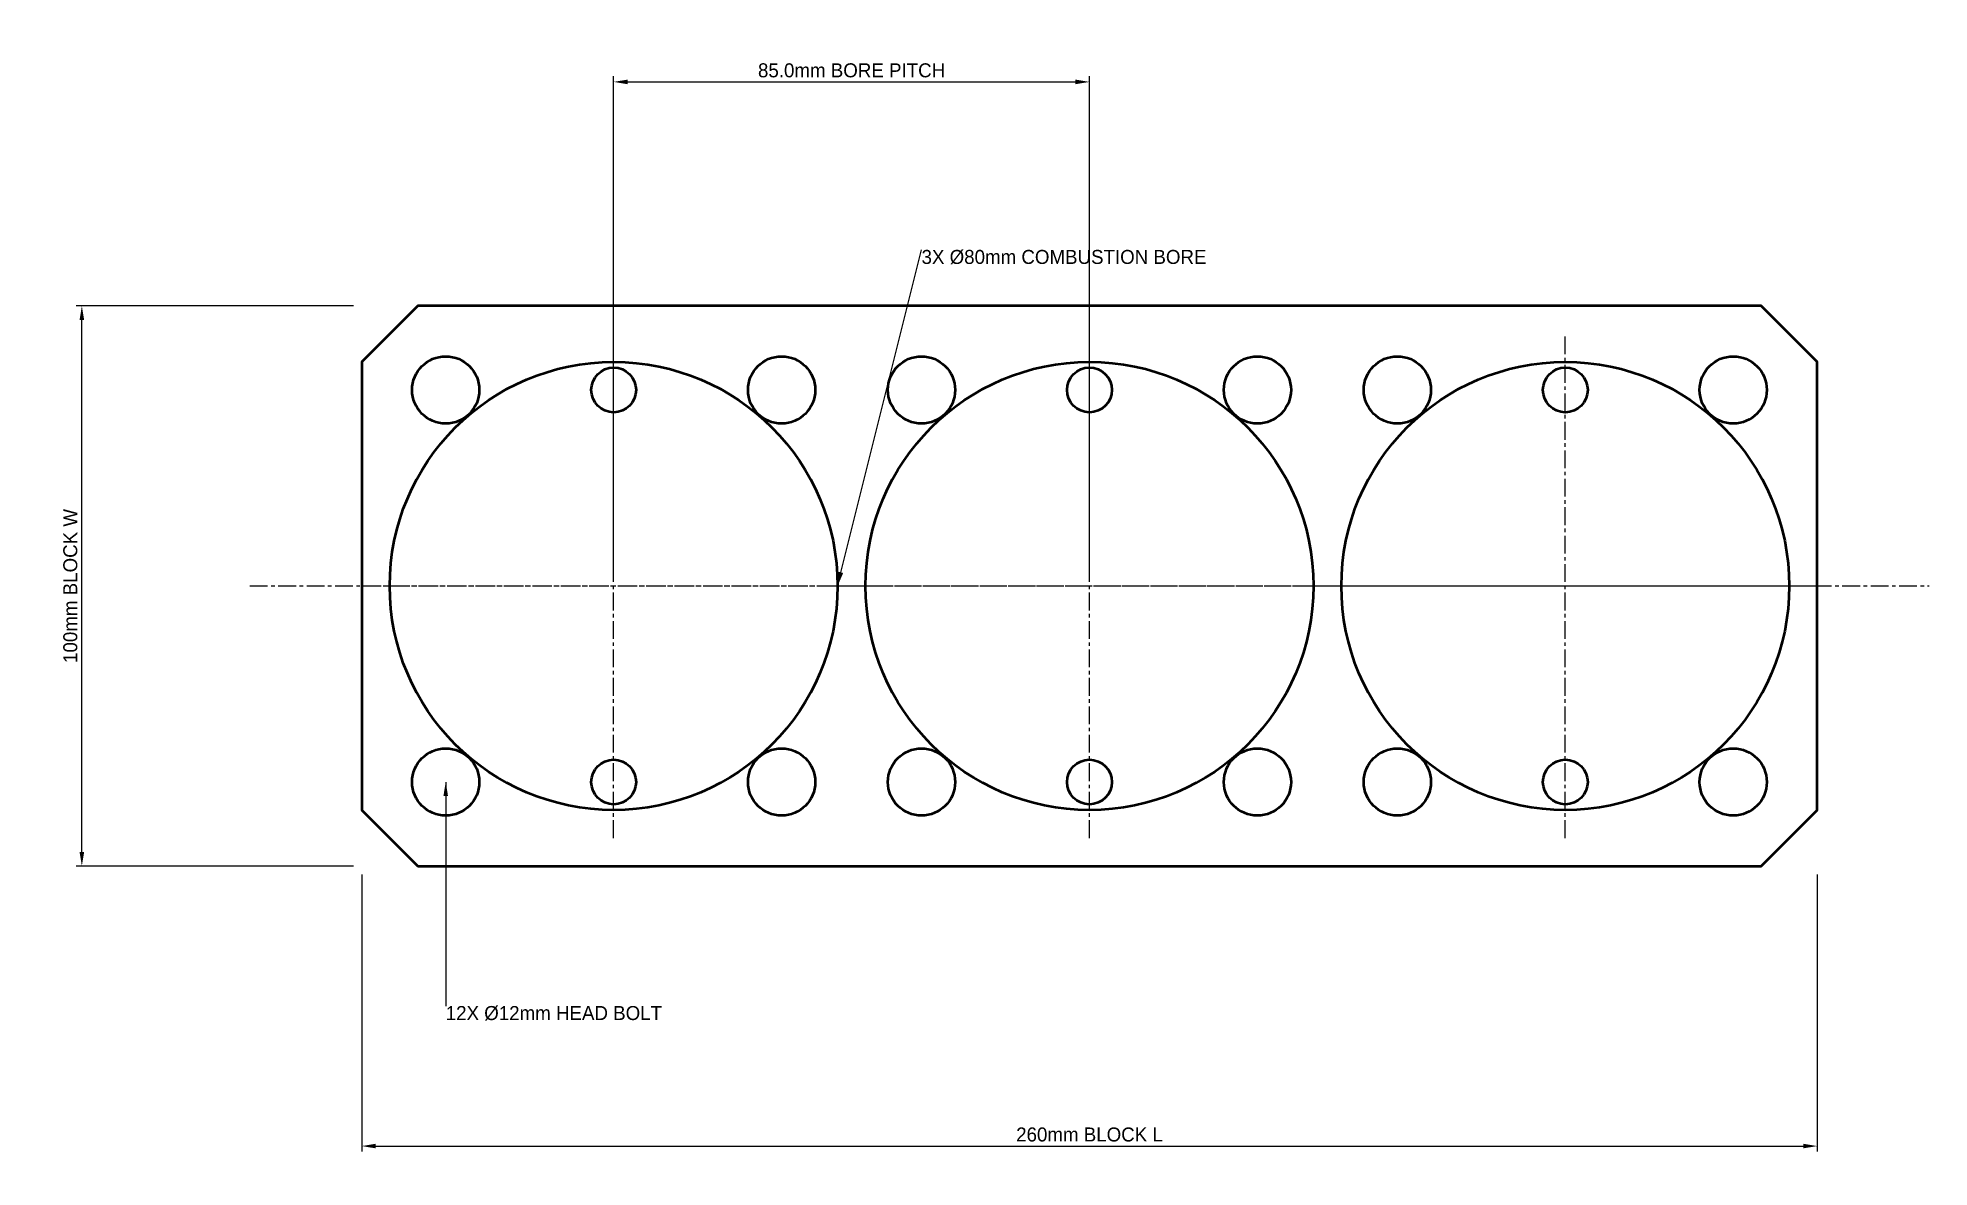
# Model space of a CAD drawing. Header units: metres. Extents: x -58 to 280, y -54 to 148.
import ezdxf

# ---------------------------------------------------------------- set-up
doc = ezdxf.new("R2010")
doc.units = ezdxf.units.M
doc.linetypes.add('CENTER', pattern=[5.08, 3.175, -0.635, 0.635, -0.635])
for name, color, linetype, lineweight in [('CENTERLINES', 7, 'CENTER', 25), ('DIMENSIONS', 7, 'Continuous', 25), ('GEOMETRY', 7, 'Continuous', 50)]:
    doc.layers.add(name, color=color, linetype=linetype, lineweight=lineweight)
doc.dimstyles.new('ENGINEERING_STYLE', dxfattribs={"dimtxt": 2.5, "dimasz": 2.5, "dimexe": 1, "dimexo": 1.5, "dimgap": 0.8, "dimtad": 1, "dimcen": 2.5, "dimazin": 3, "dimtfac": 1, "dimtmove": 0, "dimatfit": 3, "dimtfill": 1})

msp = doc.modelspace()

# ---------------------------------------------------------------- linework, layer by layer
at = {"layer": 'CENTERLINES'}
for p, q in [((45, 5), (45, 95)), ((130, 5), (130, 95)), ((215, 5), (215, 95)), ((-20, 50), (280, 50)), ((0, 50), (90, 50)), ((85, 50), (175, 50)), ((170, 50), (260, 50))]:
    msp.add_line(p, q, dxfattribs=at)
at = {"layer": 'GEOMETRY'}
msp.add_lwpolyline([(10, 0), (250, 0), (260, 10), (260, 90), (250, 100), (10, 100), (0, 90), (0, 10)], close=True, dxfattribs=at)
for centre, radius in [((45, 50), 40), ((15, 85), 6), ((45, 85), 4), ((75, 85), 6), ((130, 50), 40), ((100, 85), 6), ((130, 85), 4), ((160, 85), 6), ((215, 50), 40), ((185, 85), 6), ((215, 85), 4), ((245, 85), 6), ((15, 15), 6), ((75, 15), 6), ((100, 15), 6), ((160, 15), 6), ((185, 15), 6), ((245, 15), 6), ((45, 15), 4), ((130, 15), 4), ((215, 15), 4)]:
    msp.add_circle(centre, radius, dxfattribs=at)

# ---------------------------------------------------------------- next in the draw order: dimensions: what is measured, and where the dimension line sits
at = {"layer": 'DIMENSIONS'}
for base, p1, p2, text in [((45, 140), (45, 50), (130, 50), '85.0mm BORE PITCH'), ((0, -50), (0, 0), (260, 0), '260mm BLOCK L')]:
    msp.add_linear_dim(base=base, p1=p1, p2=p2, text=text, dimstyle='ENGINEERING_STYLE', dxfattribs=at).render()

# ---------------------------------------------------------------- next in the draw order: texts
at = {"layer": 'DIMENSIONS', "char_height": 2.5, "attachment_point": 1}
for s, insert in [('3X %%C80mm COMBUSTION BORE', (100, 110)), ('12X %%C12mm HEAD BOLT', (15, -25))]:
    msp.add_mtext(s, dxfattribs=dict(at, insert=insert))

# ---------------------------------------------------------------- next in the draw order: dimensions: what is measured, and where the dimension line sits
at = {"layer": 'DIMENSIONS'}
msp.add_linear_dim(base=(-50, 0), p1=(0, 0), p2=(0, 100), angle=90, text='100mm BLOCK W', dimstyle='ENGINEERING_STYLE', dxfattribs=at).render()

# ---------------------------------------------------------------- next in the draw order: leaders
for points in [[(85, 50), (100, 110)], [(15, 15), (15, -25)]]:
    msp.add_leader(points, dimstyle='ENGINEERING_STYLE', dxfattribs=at)

doc.saveas('drawing.dxf')
